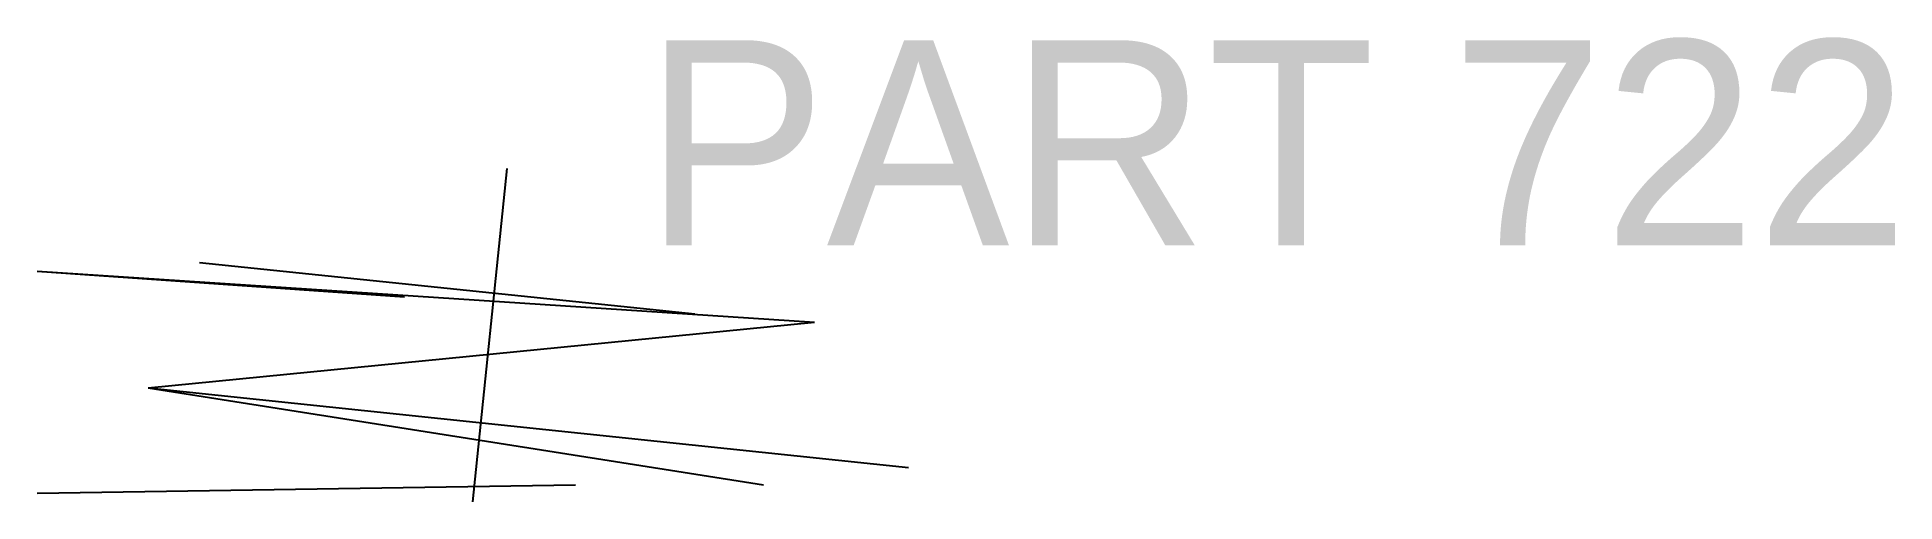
# Model space of a CAD drawing. Header units: millimetres. Extents: x 2 to 196, y 324 to 458.
# Drawn here: x 1.5 to 110.2, y 431 to 458.2 of the extents above; entities outside this region: 4.
import ezdxf

# ---------------------------------------------------------------- set-up
doc = ezdxf.new("R2010")
doc.units = ezdxf.units.MM
doc.layers.add('ANNOTATIONS', color=3, linetype='Continuous')
doc.layers.add('GEOMETRY', color=7, linetype='Continuous')

msp = doc.modelspace()

# ---------------------------------------------------------------- linework, layer by layer
at = {"layer": 'GEOMETRY'}
for p, q in [((27, 431), (29, 450.5)), ((11, 445), (40, 442)), ((1.5, 444.5), (47, 441.5)), ((1.5, 444.5), (23, 443)), ((8, 437.67), (47, 441.5)), ((8, 437.67), (52.5, 433)), ((8, 437.67), (44, 432)), ((1.5, 431.5), (33, 432)), ((136.33, 330), (177, 331)), ((136.5, 329.25), (196.33, 328)), ((137, 327.25), (196.33, 328)), ((137.5, 325), (174, 324))]:
    msp.add_line(p, q, dxfattribs=at)

# ---------------------------------------------------------------- texts
at = {"layer": 'ANNOTATIONS'}
msp.add_text('PART 722', height=12, dxfattribs=at).set_placement((37, 446))

doc.saveas('drawing.dxf')
